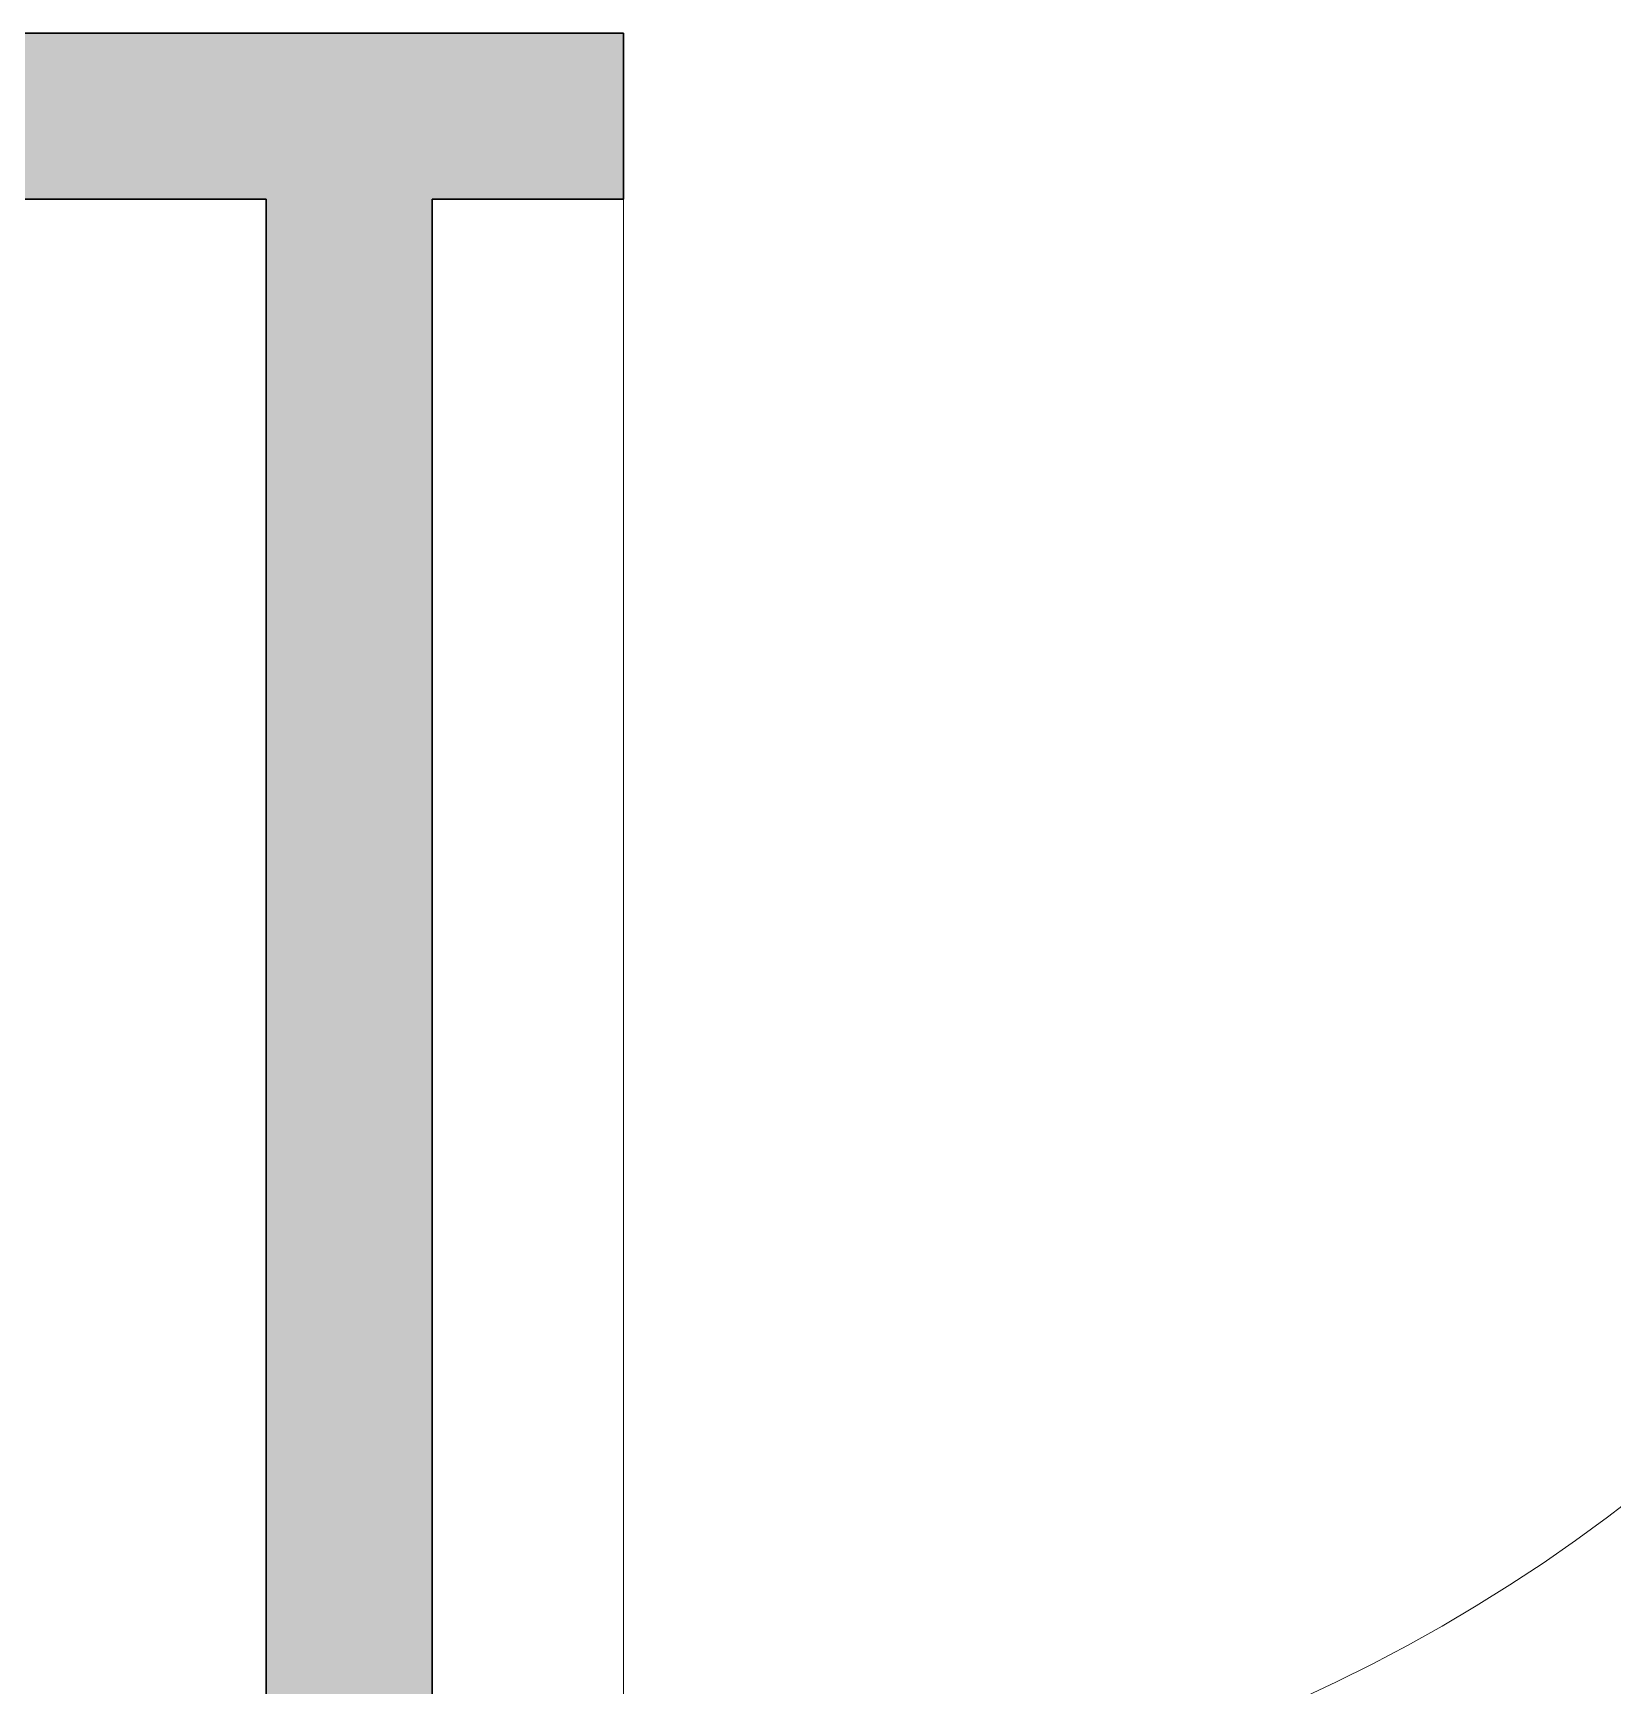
# Model space of a CAD drawing. Header units: millimetres. Extents: x 155927 to 295199, y -4084 to 97293.
# Drawn here: x 167356 to 168326, y 12593 to 13608 of the extents above; entities that cross this region are included whole.
import ezdxf

# ---------------------------------------------------------------- set-up
doc = ezdxf.new("R2010")
doc.units = ezdxf.units.MM
doc.header["$MEASUREMENT"] = 0
for name, color, linetype, lineweight in [('A-DOOR', 4, 'CONTINUOUS', 9), ('A-WALL-PATT', 7, 'CONTINUOUS', 9), ('I-WALL', 7, 'CONTINUOUS', 9)]:
    doc.layers.add(name, color=color, linetype=linetype, lineweight=lineweight)

msp = doc.modelspace()

# ---------------------------------------------------------------- hatches: boundary and pattern name
at = {"layer": 'A-WALL-PATT'}
h = msp.add_hatch(color=256, dxfattribs=at)
h.paths.add_polyline_path([(164970.3, 13505.6), (164970.3, 13607.6), (163280.3, 13607.6), (163280.3, 13505.6), (164940.9, 13505.6)], flags=0)
h.paths.add_polyline_path([(162270.3, 13505.6), (162270.3, 13607.6), (162152.8, 13607.6), (162152.8, 13505.6)], flags=0)
h.paths.add_polyline_path([(170150.8, 13505.6), (170150.8, 13607.6), (168728.3, 13607.6), (168728.3, 13505.6), (169743.6, 13505.6)], flags=0)
h.paths.add_polyline_path([(167718.3, 13505.6), (167718.3, 13607.6), (165980.3, 13607.6), (165980.3, 13505.6), (167600.8, 13505.6)], flags=0)
msp.add_hatch(color=256, dxfattribs=at).paths.add_polyline_path([(167498.8, 9815), (167600.8, 9815), (167600.8, 13505.6), (167498.8, 13505.6), (167498.8, 11430.5)], flags=0)

# ---------------------------------------------------------------- linework, layer by layer
at = {"layer": 'A-DOOR'}
msp.add_line((167718.3, 13505.6), (167718.3, 12495.6), dxfattribs=at)
msp.add_arc((167718.3, 13505.6), 1010, 270, 0, dxfattribs=at)
at = {"layer": 'I-WALL', "lineweight": 30}
for p, q in [((167718.3, 13607.6), (165980.3, 13607.6)), ((167718.3, 13505.6), (167718.3, 13607.6)), ((165980.3, 13505.6), (167498.8, 13505.6)), ((167498.8, 13505.6), (167498.8, 9815)), ((167600.8, 13505.6), (167718.3, 13505.6)), ((167600.8, 9815), (167600.8, 13505.6))]:
    msp.add_line(p, q, dxfattribs=at)

doc.saveas('drawing.dxf')
